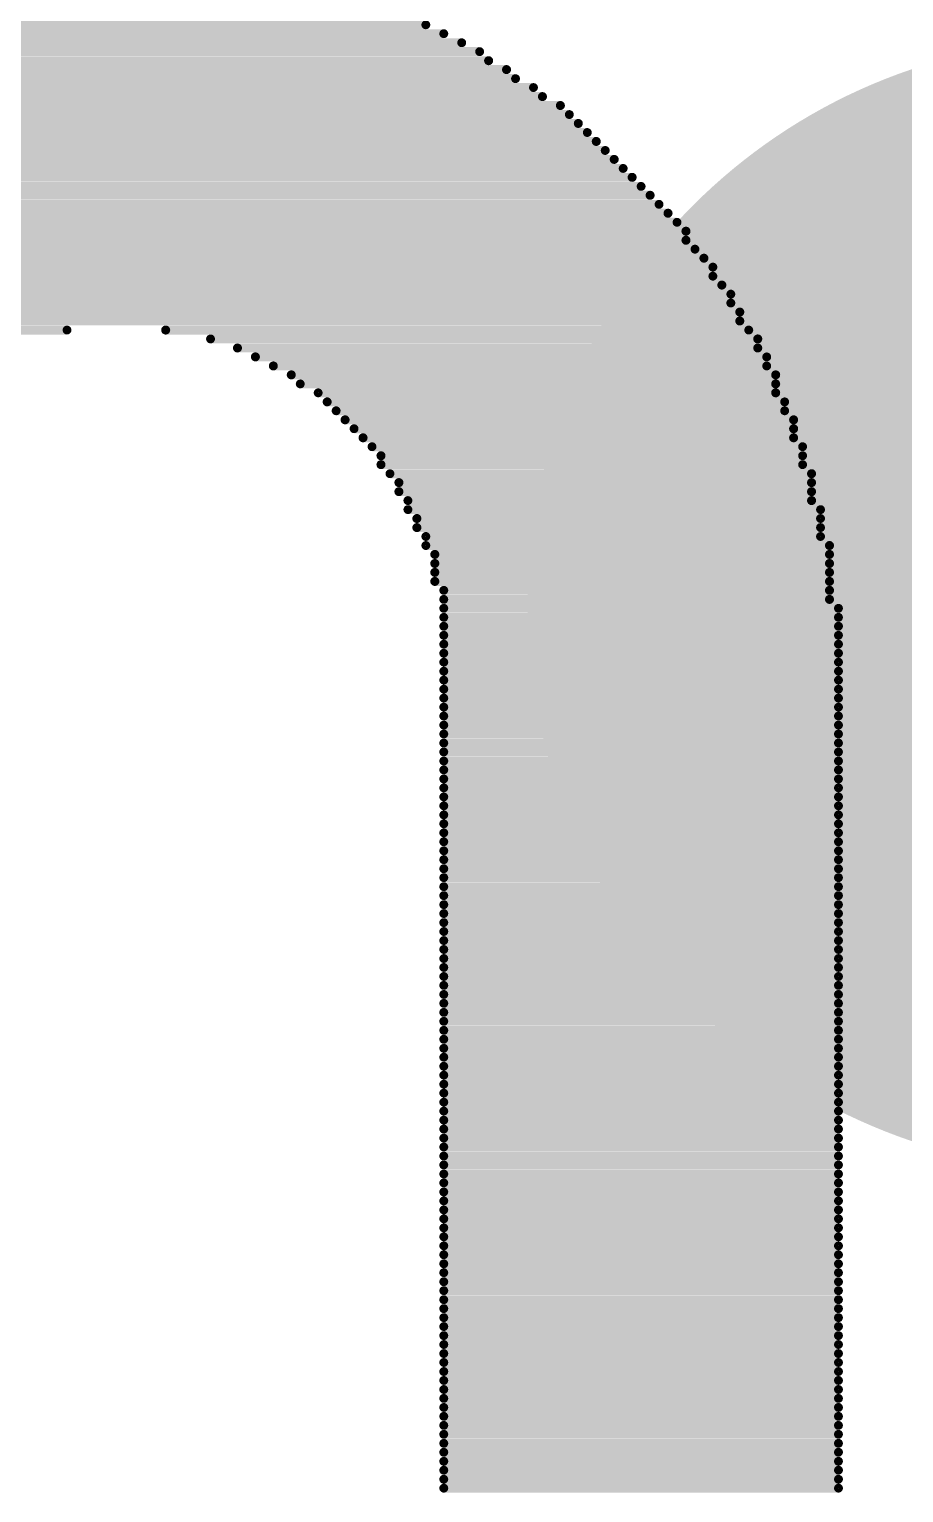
# Model space of a CAD drawing. Header units: inches. Extents: x 0 to 5455, y -5 to 5444.
# Drawn here: x 7.147 to 7.766, y 30.372 to 31.407 of the extents above; entities that cross this region are included whole.
import ezdxf

# ---------------------------------------------------------------- set-up
doc = ezdxf.new("R2010")
doc.units = ezdxf.units.IN
for name, color, linetype in [('Bottom Layer', 5, 'Continuous'), ('Bottom Overlay', 54, 'Continuous'), ('Top Layer', 1, 'Continuous'), ('Via Holes', 16, 'Continuous')]:
    doc.layers.add(name, color=color, linetype=linetype)

# ---------------------------------------------------------------- blocks, each defined once
blk = doc.blocks.new('5394DE47_A0E8_4329_8464_7791B7C19310_33')
at = {"layer": 'Bottom Overlay'}
for points in [[(14.4033, -1.4195, 0.00635, 0.00635, 0), (14.1239, -1.4195, 0.00635, 0.00635, 0)], [(14.4033, -1.4258, 0.00635, 0.00635, 0), (14.1239, -1.4258, 0.00635, 0.00635, 0)], [(14.4033, -1.4322, 0.00635, 0.00635, 0), (14.1239, -1.4322, 0.00635, 0.00635, 0)], [(14.4033, -1.4385, 0.00635, 0.00635, 0), (14.1239, -1.4385, 0.00635, 0.00635, 0)], [(14.4033, -1.4449, 0.00635, 0.00635, 0), (14.1239, -1.4449, 0.00635, 0.00635, 0)], [(14.4033, -1.4512, 0.00635, 0.00635, 0), (14.1239, -1.4512, 0.00635, 0.00635, 0)], [(14.4033, -1.4576, 0.00635, 0.00635, 0), (14.1239, -1.4576, 0.00635, 0.00635, 0)], [(14.4033, -1.4639, 0.00635, 0.00635, 0), (14.1239, -1.4639, 0.00635, 0.00635, 0)], [(14.4033, -1.4703, 0.00635, 0.00635, 0), (14.1239, -1.4703, 0.00635, 0.00635, 0)], [(14.4033, -1.4766, 0.00635, 0.00635, 0), (14.1239, -1.4766, 0.00635, 0.00635, 0)], [(14.4033, -1.483, 0.00635, 0.00635, 0), (14.1239, -1.483, 0.00635, 0.00635, 0)], [(14.4033, -1.4893, 0.00635, 0.00635, 0), (14.1239, -1.4893, 0.00635, 0.00635, 0)], [(14.4033, -1.4957, 0.00635, 0.00635, 0), (14.1239, -1.4957, 0.00635, 0.00635, 0)], [(14.4033, -1.502, 0.00635, 0.00635, 0), (14.1239, -1.502, 0.00635, 0.00635, 0)], [(14.4033, -1.5084, 0.00635, 0.00635, 0), (14.1239, -1.5084, 0.00635, 0.00635, 0)], [(14.4033, -1.5147, 0.00635, 0.00635, 0), (14.1239, -1.5147, 0.00635, 0.00635, 0)], [(14.4033, -1.5211, 0.00635, 0.00635, 0), (14.1239, -1.5211, 0.00635, 0.00635, 0)], [(14.4033, -1.5274, 0.00635, 0.00635, 0), (14.1239, -1.5274, 0.00635, 0.00635, 0)], [(14.4033, -1.5338, 0.00635, 0.00635, 0), (14.1239, -1.5338, 0.00635, 0.00635, 0)], [(14.4033, -1.5401, 0.00635, 0.00635, 0), (14.1239, -1.5401, 0.00635, 0.00635, 0)], [(14.4033, -1.5465, 0.00635, 0.00635, 0), (14.1239, -1.5465, 0.00635, 0.00635, 0)], [(14.4033, -1.5528, 0.00635, 0.00635, 0), (14.1239, -1.5528, 0.00635, 0.00635, 0)], [(14.4033, -1.5592, 0.00635, 0.00635, 0), (14.1239, -1.5592, 0.00635, 0.00635, 0)], [(14.4033, -1.5655, 0.00635, 0.00635, 0), (14.1239, -1.5655, 0.00635, 0.00635, 0)], [(14.4033, -1.5719, 0.00635, 0.00635, 0), (14.1239, -1.5719, 0.00635, 0.00635, 0)], [(14.4033, -1.5782, 0.00635, 0.00635, 0), (14.1239, -1.5782, 0.00635, 0.00635, 0)], [(14.4033, -1.5846, 0.00635, 0.00635, 0), (14.1239, -1.5846, 0.00635, 0.00635, 0)], [(14.4033, -1.5909, 0.00635, 0.00635, 0), (14.1239, -1.5909, 0.00635, 0.00635, 0)], [(14.4033, -1.5973, 0.00635, 0.00635, 0), (14.1239, -1.5973, 0.00635, 0.00635, 0)], [(14.4033, -1.6036, 0.00635, 0.00635, 0), (14.1239, -1.6036, 0.00635, 0.00635, 0)], [(14.4033, -1.61, 0.00635, 0.00635, 0), (14.1239, -1.61, 0.00635, 0.00635, 0)], [(14.4033, -1.6163, 0.00635, 0.00635, 0), (14.1239, -1.6163, 0.00635, 0.00635, 0)], [(14.4033, -1.6227, 0.00635, 0.00635, 0), (14.1239, -1.6227, 0.00635, 0.00635, 0)], [(14.4033, -1.629, 0.00635, 0.00635, 0), (14.1239, -1.629, 0.00635, 0.00635, 0)], [(14.4033, -1.6354, 0.00635, 0.00635, 0), (14.1239, -1.6354, 0.00635, 0.00635, 0)], [(14.4033, -1.6417, 0.00635, 0.00635, 0), (14.1239, -1.6417, 0.00635, 0.00635, 0)], [(14.4033, -1.6481, 0.00635, 0.00635, 0), (14.1239, -1.6481, 0.00635, 0.00635, 0)], [(14.4033, -1.6544, 0.00635, 0.00635, 0), (14.1239, -1.6544, 0.00635, 0.00635, 0)], [(14.4033, -1.6608, 0.00635, 0.00635, 0), (14.1239, -1.6608, 0.00635, 0.00635, 0)], [(14.4033, -1.6671, 0.00635, 0.00635, 0), (14.1239, -1.6671, 0.00635, 0.00635, 0)], [(14.4033, -1.6735, 0.00635, 0.00635, 0), (14.1239, -1.6735, 0.00635, 0.00635, 0)], [(14.4033, -1.6798, 0.00635, 0.00635, 0), (14.1239, -1.6798, 0.00635, 0.00635, 0)], [(14.4033, -1.6862, 0.00635, 0.00635, 0), (14.1239, -1.6862, 0.00635, 0.00635, 0)], [(14.4033, -1.6925, 0.00635, 0.00635, 0), (14.1239, -1.6925, 0.00635, 0.00635, 0)], [(14.4033, -1.6989, 0.00635, 0.00635, 0), (14.1239, -1.6989, 0.00635, 0.00635, 0)], [(14.4033, -1.7052, 0.00635, 0.00635, 0), (14.1239, -1.7052, 0.00635, 0.00635, 0)], [(14.4033, -1.7116, 0.00635, 0.00635, 0), (14.1239, -1.7116, 0.00635, 0.00635, 0)], [(14.4033, -1.7179, 0.00635, 0.00635, 0), (14.1239, -1.7179, 0.00635, 0.00635, 0)], [(14.4033, -1.7243, 0.00635, 0.00635, 0), (14.1239, -1.7243, 0.00635, 0.00635, 0)], [(14.4033, -1.7306, 0.00635, 0.00635, 0), (14.1239, -1.7306, 0.00635, 0.00635, 0)], [(14.4033, -1.737, 0.00635, 0.00635, 0), (14.1239, -1.737, 0.00635, 0.00635, 0)], [(14.4033, -1.7433, 0.00635, 0.00635, 0), (14.1239, -1.7433, 0.00635, 0.00635, 0)], [(14.4033, -1.7497, 0.00635, 0.00635, 0), (14.1239, -1.7497, 0.00635, 0.00635, 0)], [(14.4033, -1.756, 0.00635, 0.00635, 0), (14.1239, -1.756, 0.00635, 0.00635, 0)], [(14.4033, -1.7624, 0.00635, 0.00635, 0), (14.1239, -1.7624, 0.00635, 0.00635, 0)], [(14.4033, -1.7687, 0.00635, 0.00635, 0), (14.1239, -1.7687, 0.00635, 0.00635, 0)], [(14.4033, -1.7751, 0.00635, 0.00635, 0), (14.1239, -1.7751, 0.00635, 0.00635, 0)], [(14.4033, -1.7814, 0.00635, 0.00635, 0), (14.1239, -1.7814, 0.00635, 0.00635, 0)], [(14.4033, -1.7878, 0.00635, 0.00635, 0), (14.1239, -1.7878, 0.00635, 0.00635, 0)], [(14.4033, -1.7941, 0.00635, 0.00635, 0), (14.1239, -1.7941, 0.00635, 0.00635, 0)], [(14.4033, -1.8005, 0.00635, 0.00635, 0), (14.1239, -1.8005, 0.00635, 0.00635, 0)], [(14.4033, -1.8068, 0.00635, 0.00635, 0), (14.1239, -1.8068, 0.00635, 0.00635, 0)], [(14.4033, -1.8132, 0.00635, 0.00635, 0), (14.1239, -1.8132, 0.00635, 0.00635, 0)], [(14.4033, -1.8195, 0.00635, 0.00635, 0), (14.1239, -1.8195, 0.00635, 0.00635, 0)], [(14.4033, -1.8259, 0.00635, 0.00635, 0), (14.1239, -1.8259, 0.00635, 0.00635, 0)], [(14.4033, -1.8322, 0.00635, 0.00635, 0), (14.1239, -1.8322, 0.00635, 0.00635, 0)], [(14.4033, -1.8386, 0.00635, 0.00635, 0), (14.1239, -1.8386, 0.00635, 0.00635, 0)], [(14.4033, -1.8449, 0.00635, 0.00635, 0), (14.1239, -1.8449, 0.00635, 0.00635, 0)], [(14.4033, -1.8513, 0.00635, 0.00635, 0), (14.1239, -1.8513, 0.00635, 0.00635, 0)], [(14.4033, -1.8576, 0.00635, 0.00635, 0), (14.1239, -1.8576, 0.00635, 0.00635, 0)], [(14.4033, -1.864, 0.00635, 0.00635, 0), (14.1239, -1.864, 0.00635, 0.00635, 0)], [(14.4033, -1.8703, 0.00635, 0.00635, 0), (14.1239, -1.8703, 0.00635, 0.00635, 0)], [(14.4033, -1.8767, 0.00635, 0.00635, 0), (14.1239, -1.8767, 0.00635, 0.00635, 0)], [(14.4033, -1.883, 0.00635, 0.00635, 0), (14.1239, -1.883, 0.00635, 0.00635, 0)], [(14.4033, -1.8894, 0.00635, 0.00635, 0), (14.1239, -1.8894, 0.00635, 0.00635, 0)], [(14.4033, -1.8957, 0.00635, 0.00635, 0), (14.1239, -1.8957, 0.00635, 0.00635, 0)], [(14.4033, -1.9021, 0.00635, 0.00635, 0), (14.1239, -1.9021, 0.00635, 0.00635, 0)], [(14.4033, -1.9084, 0.00635, 0.00635, 0), (14.1239, -1.9084, 0.00635, 0.00635, 0)], [(14.4033, -1.9148, 0.00635, 0.00635, 0), (14.1239, -1.9148, 0.00635, 0.00635, 0)], [(14.4033, -1.9211, 0.00635, 0.00635, 0), (14.1239, -1.9211, 0.00635, 0.00635, 0)], [(14.4033, -1.9275, 0.00635, 0.00635, 0), (14.1239, -1.9275, 0.00635, 0.00635, 0)], [(14.4033, -1.9338, 0.00635, 0.00635, 0), (14.1239, -1.9338, 0.00635, 0.00635, 0)], [(14.4033, -1.9402, 0.00635, 0.00635, 0), (14.1239, -1.9402, 0.00635, 0.00635, 0)], [(14.4033, -1.9465, 0.00635, 0.00635, 0), (14.1239, -1.9465, 0.00635, 0.00635, 0)], [(14.4033, -1.9529, 0.00635, 0.00635, 0), (14.1239, -1.9529, 0.00635, 0.00635, 0)], [(14.4033, -1.9592, 0.00635, 0.00635, 0), (14.1239, -1.9592, 0.00635, 0.00635, 0)], [(14.4033, -1.9656, 0.00635, 0.00635, 0), (14.1239, -1.9656, 0.00635, 0.00635, 0)], [(14.4033, -1.9719, 0.00635, 0.00635, 0), (14.1239, -1.9719, 0.00635, 0.00635, 0)], [(14.4033, -1.9783, 0.00635, 0.00635, 0), (14.1239, -1.9783, 0.00635, 0.00635, 0)], [(14.4033, -1.9846, 0.00635, 0.00635, 0), (14.1239, -1.9846, 0.00635, 0.00635, 0)], [(14.4033, -1.991, 0.00635, 0.00635, 0), (14.1239, -1.991, 0.00635, 0.00635, 0)], [(14.4033, -1.9973, 0.00635, 0.00635, 0), (14.1239, -1.9973, 0.00635, 0.00635, 0)], [(14.4033, -2.0037, 0.00635, 0.00635, 0), (14.1239, -2.0037, 0.00635, 0.00635, 0)], [(14.4033, -2.01, 0.00635, 0.00635, 0), (14.1239, -2.01, 0.00635, 0.00635, 0)], [(14.4033, -2.0164, 0.00635, 0.00635, 0), (14.1239, -2.0164, 0.00635, 0.00635, 0)], [(14.4033, -2.0227, 0.00635, 0.00635, 0), (14.1239, -2.0227, 0.00635, 0.00635, 0)], [(14.4033, -2.0291, 0.00635, 0.00635, 0), (14.1239, -2.0291, 0.00635, 0.00635, 0)], [(14.4033, -2.0354, 0.00635, 0.00635, 0), (14.1239, -2.0354, 0.00635, 0.00635, 0)], [(14.4033, -2.0418, 0.00635, 0.00635, 0), (14.1239, -2.0418, 0.00635, 0.00635, 0)], [(14.4033, -2.0481, 0.00635, 0.00635, 0), (14.1303, -2.0481, 0.00635, 0.00635, 0)], [(14.4033, -2.0545, 0.00635, 0.00635, 0), (14.1303, -2.0545, 0.00635, 0.00635, 0)], [(14.4097, -2.0608, 0.00635, 0.00635, 0), (14.1303, -2.0608, 0.00635, 0.00635, 0)], [(14.4097, -2.0672, 0.00635, 0.00635, 0), (14.1303, -2.0672, 0.00635, 0.00635, 0)], [(14.4097, -2.0735, 0.00635, 0.00635, 0), (14.1303, -2.0735, 0.00635, 0.00635, 0)], [(14.4097, -2.0799, 0.00635, 0.00635, 0), (14.1303, -2.0799, 0.00635, 0.00635, 0)], [(14.416, -2.0862, 0.00635, 0.00635, 0), (14.1303, -2.0862, 0.00635, 0.00635, 0)], [(14.416, -2.0926, 0.00635, 0.00635, 0), (14.1366, -2.0926, 0.00635, 0.00635, 0)], [(14.4224, -2.0989, 0.00635, 0.00635, 0), (14.1366, -2.0989, 0.00635, 0.00635, 0)], [(14.4224, -2.1053, 0.00635, 0.00635, 0), (14.1366, -2.1053, 0.00635, 0.00635, 0)], [(14.4287, -2.1116, 0.00635, 0.00635, 0), (14.1366, -2.1116, 0.00635, 0.00635, 0)], [(14.4287, -2.118, 0.00635, 0.00635, 0), (14.143, -2.118, 0.00635, 0.00635, 0)], [(14.4351, -2.1243, 0.00635, 0.00635, 0), (14.143, -2.1243, 0.00635, 0.00635, 0)], [(14.4351, -2.1307, 0.00635, 0.00635, 0), (14.143, -2.1307, 0.00635, 0.00635, 0)], [(14.4414, -2.137, 0.00635, 0.00635, 0), (14.143, -2.137, 0.00635, 0.00635, 0)], [(14.4478, -2.1434, 0.00635, 0.00635, 0), (14.1493, -2.1434, 0.00635, 0.00635, 0)], [(14.4478, -2.1497, 0.00635, 0.00635, 0), (14.1493, -2.1497, 0.00635, 0.00635, 0)], [(14.4541, -2.1561, 0.00635, 0.00635, 0), (14.1493, -2.1561, 0.00635, 0.00635, 0)], [(14.4605, -2.1624, 0.00635, 0.00635, 0), (14.1557, -2.1624, 0.00635, 0.00635, 0)], [(14.4668, -2.1688, 0.00635, 0.00635, 0), (14.1557, -2.1688, 0.00635, 0.00635, 0)], [(14.4732, -2.1751, 0.00635, 0.00635, 0), (14.1557, -2.1751, 0.00635, 0.00635, 0)], [(14.4795, -2.1815, 0.00635, 0.00635, 0), (14.162, -2.1815, 0.00635, 0.00635, 0)], [(14.4859, -2.1878, 0.00635, 0.00635, 0), (14.162, -2.1878, 0.00635, 0.00635, 0)], [(14.4922, -2.1942, 0.00635, 0.00635, 0), (14.1684, -2.1942, 0.00635, 0.00635, 0)], [(14.5049, -2.2005, 0.00635, 0.00635, 0), (14.1684, -2.2005, 0.00635, 0.00635, 0)], [(14.5113, -2.2069, 0.00635, 0.00635, 0), (14.1684, -2.2069, 0.00635, 0.00635, 0)], [(14.524, -2.2132, 0.00635, 0.00635, 0), (14.1747, -2.2132, 0.00635, 0.00635, 0)], [(14.5367, -2.2196, 0.00635, 0.00635, 0), (14.1747, -2.2196, 0.00635, 0.00635, 0)], [(14.5494, -2.2259, 0.00635, 0.00635, 0), (14.1811, -2.2259, 0.00635, 0.00635, 0)], [(14.5684, -2.2323, 0.00635, 0.00635, 0), (14.1811, -2.2323, 0.00635, 0.00635, 0)], [(14.6002, -2.2386, 0.00635, 0.00635, 0), (14.1874, -2.2386, 0.00635, 0.00635, 0)], [(15.3495, -2.2386, 0.00635, 0.00635, 0), (14.67, -2.2386, 0.00635, 0.00635, 0)], [(15.8257, -2.245, 0.00635, 0.00635, 0), (14.1938, -2.245, 0.00635, 0.00635, 0)], [(15.8257, -2.2513, 0.00635, 0.00635, 0), (14.1938, -2.2513, 0.00635, 0.00635, 0)], [(15.8194, -2.2577, 0.00635, 0.00635, 0), (14.2001, -2.2577, 0.00635, 0.00635, 0)], [(15.813, -2.264, 0.00635, 0.00635, 0), (14.2001, -2.264, 0.00635, 0.00635, 0)], [(15.813, -2.2704, 0.00635, 0.00635, 0), (14.2065, -2.2704, 0.00635, 0.00635, 0)], [(15.8067, -2.2767, 0.00635, 0.00635, 0), (14.2128, -2.2767, 0.00635, 0.00635, 0)], [(15.8003, -2.2831, 0.00635, 0.00635, 0), (14.2128, -2.2831, 0.00635, 0.00635, 0)], [(15.8003, -2.2894, 0.00635, 0.00635, 0), (14.2192, -2.2894, 0.00635, 0.00635, 0)], [(15.794, -2.2958, 0.00635, 0.00635, 0), (14.2255, -2.2958, 0.00635, 0.00635, 0)], [(15.7876, -2.3021, 0.00635, 0.00635, 0), (14.2319, -2.3021, 0.00635, 0.00635, 0)], [(15.7813, -2.3085, 0.00635, 0.00635, 0), (14.2319, -2.3085, 0.00635, 0.00635, 0)], [(15.7813, -2.3148, 0.00635, 0.00635, 0), (14.2382, -2.3148, 0.00635, 0.00635, 0)], [(15.7749, -2.3212, 0.00635, 0.00635, 0), (14.2446, -2.3212, 0.00635, 0.00635, 0)], [(15.7686, -2.3275, 0.00635, 0.00635, 0), (14.2509, -2.3275, 0.00635, 0.00635, 0)], [(15.7622, -2.3339, 0.00635, 0.00635, 0), (14.2573, -2.3339, 0.00635, 0.00635, 0)], [(15.7559, -2.3402, 0.00635, 0.00635, 0), (14.2636, -2.3402, 0.00635, 0.00635, 0)], [(15.0002, -2.3466, 0.00635, 0.00635, 0), (14.27, -2.3466, 0.00635, 0.00635, 0)], [(15.0002, -2.3529, 0.00635, 0.00635, 0), (14.2763, -2.3529, 0.00635, 0.00635, 0)], [(14.9939, -2.3593, 0.00635, 0.00635, 0), (14.2827, -2.3593, 0.00635, 0.00635, 0)], [(14.9812, -2.3656, 0.00635, 0.00635, 0), (14.289, -2.3656, 0.00635, 0.00635, 0)], [(14.9748, -2.372, 0.00635, 0.00635, 0), (14.2954, -2.372, 0.00635, 0.00635, 0)], [(14.9685, -2.3783, 0.00635, 0.00635, 0), (14.3017, -2.3783, 0.00635, 0.00635, 0)], [(14.9621, -2.3847, 0.00635, 0.00635, 0), (14.3081, -2.3847, 0.00635, 0.00635, 0)], [(14.9558, -2.391, 0.00635, 0.00635, 0), (14.3144, -2.391, 0.00635, 0.00635, 0)], [(14.9494, -2.3974, 0.00635, 0.00635, 0), (14.3208, -2.3974, 0.00635, 0.00635, 0)], [(14.9367, -2.4037, 0.00635, 0.00635, 0), (14.3335, -2.4037, 0.00635, 0.00635, 0)], [(14.9304, -2.4101, 0.00635, 0.00635, 0), (14.3398, -2.4101, 0.00635, 0.00635, 0)], [(14.9177, -2.4164, 0.00635, 0.00635, 0), (14.3525, -2.4164, 0.00635, 0.00635, 0)], [(14.9113, -2.4228, 0.00635, 0.00635, 0), (14.3589, -2.4228, 0.00635, 0.00635, 0)], [(14.8986, -2.4291, 0.00635, 0.00635, 0), (14.3716, -2.4291, 0.00635, 0.00635, 0)], [(14.8923, -2.4355, 0.00635, 0.00635, 0), (14.3779, -2.4355, 0.00635, 0.00635, 0)], [(14.8796, -2.4418, 0.00635, 0.00635, 0), (14.3906, -2.4418, 0.00635, 0.00635, 0)], [(14.8669, -2.4482, 0.00635, 0.00635, 0), (14.4033, -2.4482, 0.00635, 0.00635, 0)], [(14.8542, -2.4545, 0.00635, 0.00635, 0), (14.416, -2.4545, 0.00635, 0.00635, 0)]]:
    blk.add_lwpolyline(points, format="xyseb", dxfattribs=at)
for points in [[(14.1224, -1.4195, 0.00317, 0.00317, 1), (14.1255, -1.4195, 0.00317, 0.00317, 1)], [(14.4018, -1.4195, 0.00317, 0.00317, 1), (14.4049, -1.4195, 0.00317, 0.00317, 1)], [(14.1224, -1.4258, 0.00317, 0.00317, 1), (14.1255, -1.4258, 0.00317, 0.00317, 1)], [(14.4018, -1.4258, 0.00317, 0.00317, 1), (14.4049, -1.4258, 0.00317, 0.00317, 1)], [(14.1224, -1.4322, 0.00317, 0.00317, 1), (14.1255, -1.4322, 0.00317, 0.00317, 1)], [(14.1224, -1.4385, 0.00317, 0.00317, 1), (14.1255, -1.4385, 0.00317, 0.00317, 1)], [(14.4018, -1.4322, 0.00317, 0.00317, 1), (14.4049, -1.4322, 0.00317, 0.00317, 1)], [(14.4018, -1.4385, 0.00317, 0.00317, 1), (14.4049, -1.4385, 0.00317, 0.00317, 1)], [(14.1224, -1.4449, 0.00317, 0.00317, 1), (14.1255, -1.4449, 0.00317, 0.00317, 1)], [(14.1224, -1.4512, 0.00317, 0.00317, 1), (14.1255, -1.4512, 0.00317, 0.00317, 1)], [(14.4018, -1.4449, 0.00317, 0.00317, 1), (14.4049, -1.4449, 0.00317, 0.00317, 1)], [(14.4018, -1.4512, 0.00317, 0.00317, 1), (14.4049, -1.4512, 0.00317, 0.00317, 1)], [(14.1224, -1.4576, 0.00317, 0.00317, 1), (14.1255, -1.4576, 0.00317, 0.00317, 1)], [(14.4018, -1.4576, 0.00317, 0.00317, 1), (14.4049, -1.4576, 0.00317, 0.00317, 1)], [(14.1224, -1.4639, 0.00317, 0.00317, 1), (14.1255, -1.4639, 0.00317, 0.00317, 1)], [(14.1224, -1.4703, 0.00317, 0.00317, 1), (14.1255, -1.4703, 0.00317, 0.00317, 1)], [(14.4018, -1.4639, 0.00317, 0.00317, 1), (14.4049, -1.4639, 0.00317, 0.00317, 1)], [(14.4018, -1.4703, 0.00317, 0.00317, 1), (14.4049, -1.4703, 0.00317, 0.00317, 1)], [(14.1224, -1.4766, 0.00317, 0.00317, 1), (14.1255, -1.4766, 0.00317, 0.00317, 1)], [(14.1224, -1.483, 0.00317, 0.00317, 1), (14.1255, -1.483, 0.00317, 0.00317, 1)], [(14.4018, -1.4766, 0.00317, 0.00317, 1), (14.4049, -1.4766, 0.00317, 0.00317, 1)], [(14.4018, -1.483, 0.00317, 0.00317, 1), (14.4049, -1.483, 0.00317, 0.00317, 1)], [(14.1224, -1.4893, 0.00317, 0.00317, 1), (14.1255, -1.4893, 0.00317, 0.00317, 1)], [(14.4018, -1.4893, 0.00317, 0.00317, 1), (14.4049, -1.4893, 0.00317, 0.00317, 1)], [(14.1224, -1.4957, 0.00317, 0.00317, 1), (14.1255, -1.4957, 0.00317, 0.00317, 1)], [(14.1224, -1.502, 0.00317, 0.00317, 1), (14.1255, -1.502, 0.00317, 0.00317, 1)], [(14.4018, -1.4957, 0.00317, 0.00317, 1), (14.4049, -1.4957, 0.00317, 0.00317, 1)], [(14.4018, -1.502, 0.00317, 0.00317, 1), (14.4049, -1.502, 0.00317, 0.00317, 1)], [(14.1224, -1.5084, 0.00317, 0.00317, 1), (14.1255, -1.5084, 0.00317, 0.00317, 1)], [(14.4018, -1.5084, 0.00317, 0.00317, 1), (14.4049, -1.5084, 0.00317, 0.00317, 1)], [(14.1224, -1.5147, 0.00317, 0.00317, 1), (14.1255, -1.5147, 0.00317, 0.00317, 1)], [(14.1224, -1.5211, 0.00317, 0.00317, 1), (14.1255, -1.5211, 0.00317, 0.00317, 1)], [(14.4018, -1.5147, 0.00317, 0.00317, 1), (14.4049, -1.5147, 0.00317, 0.00317, 1)], [(14.4018, -1.5211, 0.00317, 0.00317, 1), (14.4049, -1.5211, 0.00317, 0.00317, 1)], [(14.1224, -1.5274, 0.00317, 0.00317, 1), (14.1255, -1.5274, 0.00317, 0.00317, 1)], [(14.1224, -1.5338, 0.00317, 0.00317, 1), (14.1255, -1.5338, 0.00317, 0.00317, 1)], [(14.4018, -1.5274, 0.00317, 0.00317, 1), (14.4049, -1.5274, 0.00317, 0.00317, 1)], [(14.4018, -1.5338, 0.00317, 0.00317, 1), (14.4049, -1.5338, 0.00317, 0.00317, 1)], [(14.1224, -1.5401, 0.00317, 0.00317, 1), (14.1255, -1.5401, 0.00317, 0.00317, 1)], [(14.4018, -1.5401, 0.00317, 0.00317, 1), (14.4049, -1.5401, 0.00317, 0.00317, 1)], [(14.1224, -1.5465, 0.00317, 0.00317, 1), (14.1255, -1.5465, 0.00317, 0.00317, 1)], [(14.1224, -1.5528, 0.00317, 0.00317, 1), (14.1255, -1.5528, 0.00317, 0.00317, 1)], [(14.4018, -1.5465, 0.00317, 0.00317, 1), (14.4049, -1.5465, 0.00317, 0.00317, 1)], [(14.4018, -1.5528, 0.00317, 0.00317, 1), (14.4049, -1.5528, 0.00317, 0.00317, 1)], [(14.1224, -1.5592, 0.00317, 0.00317, 1), (14.1255, -1.5592, 0.00317, 0.00317, 1)], [(14.1224, -1.5655, 0.00317, 0.00317, 1), (14.1255, -1.5655, 0.00317, 0.00317, 1)], [(14.4018, -1.5592, 0.00317, 0.00317, 1), (14.4049, -1.5592, 0.00317, 0.00317, 1)], [(14.4018, -1.5655, 0.00317, 0.00317, 1), (14.4049, -1.5655, 0.00317, 0.00317, 1)], [(14.1224, -1.5719, 0.00317, 0.00317, 1), (14.1255, -1.5719, 0.00317, 0.00317, 1)], [(14.4018, -1.5719, 0.00317, 0.00317, 1), (14.4049, -1.5719, 0.00317, 0.00317, 1)], [(14.1224, -1.5782, 0.00317, 0.00317, 1), (14.1255, -1.5782, 0.00317, 0.00317, 1)], [(14.1224, -1.5846, 0.00317, 0.00317, 1), (14.1255, -1.5846, 0.00317, 0.00317, 1)], [(14.4018, -1.5782, 0.00317, 0.00317, 1), (14.4049, -1.5782, 0.00317, 0.00317, 1)], [(14.4018, -1.5846, 0.00317, 0.00317, 1), (14.4049, -1.5846, 0.00317, 0.00317, 1)], [(14.1224, -1.5909, 0.00317, 0.00317, 1), (14.1255, -1.5909, 0.00317, 0.00317, 1)], [(14.4018, -1.5909, 0.00317, 0.00317, 1), (14.4049, -1.5909, 0.00317, 0.00317, 1)], [(14.1224, -1.5973, 0.00317, 0.00317, 1), (14.1255, -1.5973, 0.00317, 0.00317, 1)], [(14.1224, -1.6036, 0.00317, 0.00317, 1), (14.1255, -1.6036, 0.00317, 0.00317, 1)], [(14.4018, -1.5973, 0.00317, 0.00317, 1), (14.4049, -1.5973, 0.00317, 0.00317, 1)], [(14.4018, -1.6036, 0.00317, 0.00317, 1), (14.4049, -1.6036, 0.00317, 0.00317, 1)], [(14.1224, -1.61, 0.00317, 0.00317, 1), (14.1255, -1.61, 0.00317, 0.00317, 1)], [(14.1224, -1.6163, 0.00317, 0.00317, 1), (14.1255, -1.6163, 0.00317, 0.00317, 1)], [(14.4018, -1.61, 0.00317, 0.00317, 1), (14.4049, -1.61, 0.00317, 0.00317, 1)], [(14.4018, -1.6163, 0.00317, 0.00317, 1), (14.4049, -1.6163, 0.00317, 0.00317, 1)], [(14.1224, -1.6227, 0.00317, 0.00317, 1), (14.1255, -1.6227, 0.00317, 0.00317, 1)], [(14.4018, -1.6227, 0.00317, 0.00317, 1), (14.4049, -1.6227, 0.00317, 0.00317, 1)], [(14.1224, -1.629, 0.00317, 0.00317, 1), (14.1255, -1.629, 0.00317, 0.00317, 1)], [(14.1224, -1.6354, 0.00317, 0.00317, 1), (14.1255, -1.6354, 0.00317, 0.00317, 1)], [(14.4018, -1.629, 0.00317, 0.00317, 1), (14.4049, -1.629, 0.00317, 0.00317, 1)], [(14.4018, -1.6354, 0.00317, 0.00317, 1), (14.4049, -1.6354, 0.00317, 0.00317, 1)], [(14.1224, -1.6417, 0.00317, 0.00317, 1), (14.1255, -1.6417, 0.00317, 0.00317, 1)], [(14.1224, -1.6481, 0.00317, 0.00317, 1), (14.1255, -1.6481, 0.00317, 0.00317, 1)], [(14.4018, -1.6417, 0.00317, 0.00317, 1), (14.4049, -1.6417, 0.00317, 0.00317, 1)], [(14.4018, -1.6481, 0.00317, 0.00317, 1), (14.4049, -1.6481, 0.00317, 0.00317, 1)], [(14.1224, -1.6544, 0.00317, 0.00317, 1), (14.1255, -1.6544, 0.00317, 0.00317, 1)], [(14.4018, -1.6544, 0.00317, 0.00317, 1), (14.4049, -1.6544, 0.00317, 0.00317, 1)], [(14.1224, -1.6608, 0.00317, 0.00317, 1), (14.1255, -1.6608, 0.00317, 0.00317, 1)], [(14.1224, -1.6671, 0.00317, 0.00317, 1), (14.1255, -1.6671, 0.00317, 0.00317, 1)], [(14.4018, -1.6608, 0.00317, 0.00317, 1), (14.4049, -1.6608, 0.00317, 0.00317, 1)], [(14.4018, -1.6671, 0.00317, 0.00317, 1), (14.4049, -1.6671, 0.00317, 0.00317, 1)], [(14.1224, -1.6735, 0.00317, 0.00317, 1), (14.1255, -1.6735, 0.00317, 0.00317, 1)], [(14.1224, -1.6798, 0.00317, 0.00317, 1), (14.1255, -1.6798, 0.00317, 0.00317, 1)], [(14.4018, -1.6735, 0.00317, 0.00317, 1), (14.4049, -1.6735, 0.00317, 0.00317, 1)], [(14.4018, -1.6798, 0.00317, 0.00317, 1), (14.4049, -1.6798, 0.00317, 0.00317, 1)], [(14.1224, -1.6862, 0.00317, 0.00317, 1), (14.1255, -1.6862, 0.00317, 0.00317, 1)], [(14.4018, -1.6862, 0.00317, 0.00317, 1), (14.4049, -1.6862, 0.00317, 0.00317, 1)], [(14.1224, -1.6925, 0.00317, 0.00317, 1), (14.1255, -1.6925, 0.00317, 0.00317, 1)], [(14.1224, -1.6989, 0.00317, 0.00317, 1), (14.1255, -1.6989, 0.00317, 0.00317, 1)], [(14.4018, -1.6925, 0.00317, 0.00317, 1), (14.4049, -1.6925, 0.00317, 0.00317, 1)], [(14.4018, -1.6989, 0.00317, 0.00317, 1), (14.4049, -1.6989, 0.00317, 0.00317, 1)], [(14.1224, -1.7052, 0.00317, 0.00317, 1), (14.1255, -1.7052, 0.00317, 0.00317, 1)], [(14.4018, -1.7052, 0.00317, 0.00317, 1), (14.4049, -1.7052, 0.00317, 0.00317, 1)], [(14.1224, -1.7116, 0.00317, 0.00317, 1), (14.1255, -1.7116, 0.00317, 0.00317, 1)], [(14.1224, -1.7179, 0.00317, 0.00317, 1), (14.1255, -1.7179, 0.00317, 0.00317, 1)], [(14.4018, -1.7116, 0.00317, 0.00317, 1), (14.4049, -1.7116, 0.00317, 0.00317, 1)], [(14.4018, -1.7179, 0.00317, 0.00317, 1), (14.4049, -1.7179, 0.00317, 0.00317, 1)], [(14.1224, -1.7243, 0.00317, 0.00317, 1), (14.1255, -1.7243, 0.00317, 0.00317, 1)], [(14.1224, -1.7306, 0.00317, 0.00317, 1), (14.1255, -1.7306, 0.00317, 0.00317, 1)], [(14.4018, -1.7243, 0.00317, 0.00317, 1), (14.4049, -1.7243, 0.00317, 0.00317, 1)], [(14.4018, -1.7306, 0.00317, 0.00317, 1), (14.4049, -1.7306, 0.00317, 0.00317, 1)], [(14.1224, -1.737, 0.00317, 0.00317, 1), (14.1255, -1.737, 0.00317, 0.00317, 1)], [(14.4018, -1.737, 0.00317, 0.00317, 1), (14.4049, -1.737, 0.00317, 0.00317, 1)], [(14.1224, -1.7433, 0.00317, 0.00317, 1), (14.1255, -1.7433, 0.00317, 0.00317, 1)], [(14.1224, -1.7497, 0.00317, 0.00317, 1), (14.1255, -1.7497, 0.00317, 0.00317, 1)], [(14.4018, -1.7433, 0.00317, 0.00317, 1), (14.4049, -1.7433, 0.00317, 0.00317, 1)], [(14.4018, -1.7497, 0.00317, 0.00317, 1), (14.4049, -1.7497, 0.00317, 0.00317, 1)], [(14.1224, -1.756, 0.00317, 0.00317, 1), (14.1255, -1.756, 0.00317, 0.00317, 1)], [(14.1224, -1.7624, 0.00317, 0.00317, 1), (14.1255, -1.7624, 0.00317, 0.00317, 1)], [(14.4018, -1.756, 0.00317, 0.00317, 1), (14.4049, -1.756, 0.00317, 0.00317, 1)], [(14.4018, -1.7624, 0.00317, 0.00317, 1), (14.4049, -1.7624, 0.00317, 0.00317, 1)], [(14.1224, -1.7687, 0.00317, 0.00317, 1), (14.1255, -1.7687, 0.00317, 0.00317, 1)], [(14.4018, -1.7687, 0.00317, 0.00317, 1), (14.4049, -1.7687, 0.00317, 0.00317, 1)], [(14.1224, -1.7751, 0.00317, 0.00317, 1), (14.1255, -1.7751, 0.00317, 0.00317, 1)], [(14.1224, -1.7814, 0.00317, 0.00317, 1), (14.1255, -1.7814, 0.00317, 0.00317, 1)], [(14.4018, -1.7751, 0.00317, 0.00317, 1), (14.4049, -1.7751, 0.00317, 0.00317, 1)], [(14.4018, -1.7814, 0.00317, 0.00317, 1), (14.4049, -1.7814, 0.00317, 0.00317, 1)], [(14.1224, -1.7878, 0.00317, 0.00317, 1), (14.1255, -1.7878, 0.00317, 0.00317, 1)], [(14.4018, -1.7878, 0.00317, 0.00317, 1), (14.4049, -1.7878, 0.00317, 0.00317, 1)], [(14.1224, -1.7941, 0.00317, 0.00317, 1), (14.1255, -1.7941, 0.00317, 0.00317, 1)], [(14.1224, -1.8005, 0.00317, 0.00317, 1), (14.1255, -1.8005, 0.00317, 0.00317, 1)], [(14.4018, -1.7941, 0.00317, 0.00317, 1), (14.4049, -1.7941, 0.00317, 0.00317, 1)], [(14.4018, -1.8005, 0.00317, 0.00317, 1), (14.4049, -1.8005, 0.00317, 0.00317, 1)], [(14.1224, -1.8068, 0.00317, 0.00317, 1), (14.1255, -1.8068, 0.00317, 0.00317, 1)], [(14.1224, -1.8132, 0.00317, 0.00317, 1), (14.1255, -1.8132, 0.00317, 0.00317, 1)], [(14.4018, -1.8068, 0.00317, 0.00317, 1), (14.4049, -1.8068, 0.00317, 0.00317, 1)], [(14.4018, -1.8132, 0.00317, 0.00317, 1), (14.4049, -1.8132, 0.00317, 0.00317, 1)], [(14.1224, -1.8195, 0.00317, 0.00317, 1), (14.1255, -1.8195, 0.00317, 0.00317, 1)], [(14.4018, -1.8195, 0.00317, 0.00317, 1), (14.4049, -1.8195, 0.00317, 0.00317, 1)], [(14.1224, -1.8259, 0.00317, 0.00317, 1), (14.1255, -1.8259, 0.00317, 0.00317, 1)], [(14.1224, -1.8322, 0.00317, 0.00317, 1), (14.1255, -1.8322, 0.00317, 0.00317, 1)], [(14.4018, -1.8259, 0.00317, 0.00317, 1), (14.4049, -1.8259, 0.00317, 0.00317, 1)], [(14.4018, -1.8322, 0.00317, 0.00317, 1), (14.4049, -1.8322, 0.00317, 0.00317, 1)], [(14.1224, -1.8386, 0.00317, 0.00317, 1), (14.1255, -1.8386, 0.00317, 0.00317, 1)], [(14.1224, -1.8449, 0.00317, 0.00317, 1), (14.1255, -1.8449, 0.00317, 0.00317, 1)], [(14.4018, -1.8386, 0.00317, 0.00317, 1), (14.4049, -1.8386, 0.00317, 0.00317, 1)], [(14.4018, -1.8449, 0.00317, 0.00317, 1), (14.4049, -1.8449, 0.00317, 0.00317, 1)], [(14.1224, -1.8513, 0.00317, 0.00317, 1), (14.1255, -1.8513, 0.00317, 0.00317, 1)], [(14.4018, -1.8513, 0.00317, 0.00317, 1), (14.4049, -1.8513, 0.00317, 0.00317, 1)], [(14.1224, -1.8576, 0.00317, 0.00317, 1), (14.1255, -1.8576, 0.00317, 0.00317, 1)], [(14.1224, -1.864, 0.00317, 0.00317, 1), (14.1255, -1.864, 0.00317, 0.00317, 1)], [(14.4018, -1.8576, 0.00317, 0.00317, 1), (14.4049, -1.8576, 0.00317, 0.00317, 1)], [(14.4018, -1.864, 0.00317, 0.00317, 1), (14.4049, -1.864, 0.00317, 0.00317, 1)], [(14.1224, -1.8703, 0.00317, 0.00317, 1), (14.1255, -1.8703, 0.00317, 0.00317, 1)], [(14.4018, -1.8703, 0.00317, 0.00317, 1), (14.4049, -1.8703, 0.00317, 0.00317, 1)], [(14.1224, -1.8767, 0.00317, 0.00317, 1), (14.1255, -1.8767, 0.00317, 0.00317, 1)], [(14.1224, -1.883, 0.00317, 0.00317, 1), (14.1255, -1.883, 0.00317, 0.00317, 1)], [(14.4018, -1.8767, 0.00317, 0.00317, 1), (14.4049, -1.8767, 0.00317, 0.00317, 1)], [(14.4018, -1.883, 0.00317, 0.00317, 1), (14.4049, -1.883, 0.00317, 0.00317, 1)], [(14.1224, -1.8894, 0.00317, 0.00317, 1), (14.1255, -1.8894, 0.00317, 0.00317, 1)], [(14.1224, -1.8957, 0.00317, 0.00317, 1), (14.1255, -1.8957, 0.00317, 0.00317, 1)], [(14.4018, -1.8894, 0.00317, 0.00317, 1), (14.4049, -1.8894, 0.00317, 0.00317, 1)], [(14.4018, -1.8957, 0.00317, 0.00317, 1), (14.4049, -1.8957, 0.00317, 0.00317, 1)], [(14.1224, -1.9021, 0.00317, 0.00317, 1), (14.1255, -1.9021, 0.00317, 0.00317, 1)], [(14.4018, -1.9021, 0.00317, 0.00317, 1), (14.4049, -1.9021, 0.00317, 0.00317, 1)], [(14.1224, -1.9084, 0.00317, 0.00317, 1), (14.1255, -1.9084, 0.00317, 0.00317, 1)], [(14.1224, -1.9148, 0.00317, 0.00317, 1), (14.1255, -1.9148, 0.00317, 0.00317, 1)], [(14.4018, -1.9084, 0.00317, 0.00317, 1), (14.4049, -1.9084, 0.00317, 0.00317, 1)], [(14.4018, -1.9148, 0.00317, 0.00317, 1), (14.4049, -1.9148, 0.00317, 0.00317, 1)], [(14.1224, -1.9211, 0.00317, 0.00317, 1), (14.1255, -1.9211, 0.00317, 0.00317, 1)], [(14.1224, -1.9275, 0.00317, 0.00317, 1), (14.1255, -1.9275, 0.00317, 0.00317, 1)], [(14.4018, -1.9211, 0.00317, 0.00317, 1), (14.4049, -1.9211, 0.00317, 0.00317, 1)], [(14.4018, -1.9275, 0.00317, 0.00317, 1), (14.4049, -1.9275, 0.00317, 0.00317, 1)], [(14.1224, -1.9338, 0.00317, 0.00317, 1), (14.1255, -1.9338, 0.00317, 0.00317, 1)], [(14.4018, -1.9338, 0.00317, 0.00317, 1), (14.4049, -1.9338, 0.00317, 0.00317, 1)], [(14.1224, -1.9402, 0.00317, 0.00317, 1), (14.1255, -1.9402, 0.00317, 0.00317, 1)], [(14.1224, -1.9465, 0.00317, 0.00317, 1), (14.1255, -1.9465, 0.00317, 0.00317, 1)], [(14.4018, -1.9402, 0.00317, 0.00317, 1), (14.4049, -1.9402, 0.00317, 0.00317, 1)], [(14.4018, -1.9465, 0.00317, 0.00317, 1), (14.4049, -1.9465, 0.00317, 0.00317, 1)], [(14.1224, -1.9529, 0.00317, 0.00317, 1), (14.1255, -1.9529, 0.00317, 0.00317, 1)], [(14.1224, -1.9592, 0.00317, 0.00317, 1), (14.1255, -1.9592, 0.00317, 0.00317, 1)], [(14.4018, -1.9529, 0.00317, 0.00317, 1), (14.4049, -1.9529, 0.00317, 0.00317, 1)], [(14.4018, -1.9592, 0.00317, 0.00317, 1), (14.4049, -1.9592, 0.00317, 0.00317, 1)], [(14.1224, -1.9656, 0.00317, 0.00317, 1), (14.1255, -1.9656, 0.00317, 0.00317, 1)], [(14.4018, -1.9656, 0.00317, 0.00317, 1), (14.4049, -1.9656, 0.00317, 0.00317, 1)], [(14.1224, -1.9719, 0.00317, 0.00317, 1), (14.1255, -1.9719, 0.00317, 0.00317, 1)], [(14.1224, -1.9783, 0.00317, 0.00317, 1), (14.1255, -1.9783, 0.00317, 0.00317, 1)], [(14.4018, -1.9719, 0.00317, 0.00317, 1), (14.4049, -1.9719, 0.00317, 0.00317, 1)], [(14.4018, -1.9783, 0.00317, 0.00317, 1), (14.4049, -1.9783, 0.00317, 0.00317, 1)], [(14.1224, -1.9846, 0.00317, 0.00317, 1), (14.1255, -1.9846, 0.00317, 0.00317, 1)], [(14.4018, -1.9846, 0.00317, 0.00317, 1), (14.4049, -1.9846, 0.00317, 0.00317, 1)], [(14.1224, -1.991, 0.00317, 0.00317, 1), (14.1255, -1.991, 0.00317, 0.00317, 1)], [(14.1224, -1.9973, 0.00317, 0.00317, 1), (14.1255, -1.9973, 0.00317, 0.00317, 1)], [(14.4018, -1.991, 0.00317, 0.00317, 1), (14.4049, -1.991, 0.00317, 0.00317, 1)], [(14.4018, -1.9973, 0.00317, 0.00317, 1), (14.4049, -1.9973, 0.00317, 0.00317, 1)], [(14.1224, -2.0037, 0.00317, 0.00317, 1), (14.1255, -2.0037, 0.00317, 0.00317, 1)], [(14.1224, -2.01, 0.00317, 0.00317, 1), (14.1255, -2.01, 0.00317, 0.00317, 1)], [(14.4018, -2.0037, 0.00317, 0.00317, 1), (14.4049, -2.0037, 0.00317, 0.00317, 1)], [(14.4018, -2.01, 0.00317, 0.00317, 1), (14.4049, -2.01, 0.00317, 0.00317, 1)], [(14.1224, -2.0164, 0.00317, 0.00317, 1), (14.1255, -2.0164, 0.00317, 0.00317, 1)], [(14.4018, -2.0164, 0.00317, 0.00317, 1), (14.4049, -2.0164, 0.00317, 0.00317, 1)], [(14.1224, -2.0227, 0.00317, 0.00317, 1), (14.1255, -2.0227, 0.00317, 0.00317, 1)], [(14.1224, -2.0291, 0.00317, 0.00317, 1), (14.1255, -2.0291, 0.00317, 0.00317, 1)], [(14.4018, -2.0227, 0.00317, 0.00317, 1), (14.4049, -2.0227, 0.00317, 0.00317, 1)], [(14.4018, -2.0291, 0.00317, 0.00317, 1), (14.4049, -2.0291, 0.00317, 0.00317, 1)], [(14.1224, -2.0354, 0.00317, 0.00317, 1), (14.1255, -2.0354, 0.00317, 0.00317, 1)], [(14.1224, -2.0418, 0.00317, 0.00317, 1), (14.1255, -2.0418, 0.00317, 0.00317, 1)], [(14.4018, -2.0354, 0.00317, 0.00317, 1), (14.4049, -2.0354, 0.00317, 0.00317, 1)], [(14.4018, -2.0418, 0.00317, 0.00317, 1), (14.4049, -2.0418, 0.00317, 0.00317, 1)], [(14.1287, -2.0481, 0.00317, 0.00317, 1), (14.1319, -2.0481, 0.00317, 0.00317, 1)], [(14.4018, -2.0481, 0.00317, 0.00317, 1), (14.4049, -2.0481, 0.00317, 0.00317, 1)], [(14.1287, -2.0545, 0.00317, 0.00317, 1), (14.1319, -2.0545, 0.00317, 0.00317, 1)], [(14.1287, -2.0608, 0.00317, 0.00317, 1), (14.1319, -2.0608, 0.00317, 0.00317, 1)], [(14.4018, -2.0545, 0.00317, 0.00317, 1), (14.4049, -2.0545, 0.00317, 0.00317, 1)], [(14.4081, -2.0608, 0.00317, 0.00317, 1), (14.4113, -2.0608, 0.00317, 0.00317, 1)], [(14.1287, -2.0672, 0.00317, 0.00317, 1), (14.1319, -2.0672, 0.00317, 0.00317, 1)], [(14.4081, -2.0672, 0.00317, 0.00317, 1), (14.4113, -2.0672, 0.00317, 0.00317, 1)], [(14.1287, -2.0735, 0.00317, 0.00317, 1), (14.1319, -2.0735, 0.00317, 0.00317, 1)], [(14.1287, -2.0799, 0.00317, 0.00317, 1), (14.1319, -2.0799, 0.00317, 0.00317, 1)], [(14.4081, -2.0735, 0.00317, 0.00317, 1), (14.4113, -2.0735, 0.00317, 0.00317, 1)], [(14.4081, -2.0799, 0.00317, 0.00317, 1), (14.4113, -2.0799, 0.00317, 0.00317, 1)], [(14.1287, -2.0862, 0.00317, 0.00317, 1), (14.1319, -2.0862, 0.00317, 0.00317, 1)], [(14.1351, -2.0926, 0.00317, 0.00317, 1), (14.1382, -2.0926, 0.00317, 0.00317, 1)], [(14.4145, -2.0862, 0.00317, 0.00317, 1), (14.4176, -2.0862, 0.00317, 0.00317, 1)], [(14.4145, -2.0926, 0.00317, 0.00317, 1), (14.4176, -2.0926, 0.00317, 0.00317, 1)], [(14.1351, -2.0989, 0.00317, 0.00317, 1), (14.1382, -2.0989, 0.00317, 0.00317, 1)], [(14.4208, -2.0989, 0.00317, 0.00317, 1), (14.424, -2.0989, 0.00317, 0.00317, 1)], [(14.1351, -2.1053, 0.00317, 0.00317, 1), (14.1382, -2.1053, 0.00317, 0.00317, 1)], [(14.1351, -2.1116, 0.00317, 0.00317, 1), (14.1382, -2.1116, 0.00317, 0.00317, 1)], [(14.4208, -2.1053, 0.00317, 0.00317, 1), (14.424, -2.1053, 0.00317, 0.00317, 1)], [(14.4272, -2.1116, 0.00317, 0.00317, 1), (14.4303, -2.1116, 0.00317, 0.00317, 1)], [(14.1414, -2.118, 0.00317, 0.00317, 1), (14.1446, -2.118, 0.00317, 0.00317, 1)], [(14.1414, -2.1243, 0.00317, 0.00317, 1), (14.1446, -2.1243, 0.00317, 0.00317, 1)], [(14.4272, -2.118, 0.00317, 0.00317, 1), (14.4303, -2.118, 0.00317, 0.00317, 1)], [(14.4335, -2.1243, 0.00317, 0.00317, 1), (14.4367, -2.1243, 0.00317, 0.00317, 1)], [(14.1414, -2.1307, 0.00317, 0.00317, 1), (14.1446, -2.1307, 0.00317, 0.00317, 1)], [(14.4335, -2.1307, 0.00317, 0.00317, 1), (14.4367, -2.1307, 0.00317, 0.00317, 1)], [(14.1414, -2.137, 0.00317, 0.00317, 1), (14.1446, -2.137, 0.00317, 0.00317, 1)], [(14.1478, -2.1434, 0.00317, 0.00317, 1), (14.1509, -2.1434, 0.00317, 0.00317, 1)], [(14.4399, -2.137, 0.00317, 0.00317, 1), (14.443, -2.137, 0.00317, 0.00317, 1)], [(14.4462, -2.1434, 0.00317, 0.00317, 1), (14.4494, -2.1434, 0.00317, 0.00317, 1)], [(14.1478, -2.1497, 0.00317, 0.00317, 1), (14.1509, -2.1497, 0.00317, 0.00317, 1)], [(14.1478, -2.1561, 0.00317, 0.00317, 1), (14.1509, -2.1561, 0.00317, 0.00317, 1)], [(14.4462, -2.1497, 0.00317, 0.00317, 1), (14.4494, -2.1497, 0.00317, 0.00317, 1)], [(14.4526, -2.1561, 0.00317, 0.00317, 1), (14.4557, -2.1561, 0.00317, 0.00317, 1)], [(14.1541, -2.1624, 0.00317, 0.00317, 1), (14.1573, -2.1624, 0.00317, 0.00317, 1)], [(14.4589, -2.1624, 0.00317, 0.00317, 1), (14.4621, -2.1624, 0.00317, 0.00317, 1)], [(14.1541, -2.1688, 0.00317, 0.00317, 1), (14.1573, -2.1688, 0.00317, 0.00317, 1)], [(14.1541, -2.1751, 0.00317, 0.00317, 1), (14.1573, -2.1751, 0.00317, 0.00317, 1)], [(14.4653, -2.1688, 0.00317, 0.00317, 1), (14.4684, -2.1688, 0.00317, 0.00317, 1)], [(14.4716, -2.1751, 0.00317, 0.00317, 1), (14.4748, -2.1751, 0.00317, 0.00317, 1)], [(14.1605, -2.1815, 0.00317, 0.00317, 1), (14.1636, -2.1815, 0.00317, 0.00317, 1)], [(14.478, -2.1815, 0.00317, 0.00317, 1), (14.4811, -2.1815, 0.00317, 0.00317, 1)], [(14.1605, -2.1878, 0.00317, 0.00317, 1), (14.1636, -2.1878, 0.00317, 0.00317, 1)], [(14.1668, -2.1942, 0.00317, 0.00317, 1), (14.17, -2.1942, 0.00317, 0.00317, 1)], [(14.4843, -2.1878, 0.00317, 0.00317, 1), (14.4875, -2.1878, 0.00317, 0.00317, 1)], [(14.4907, -2.1942, 0.00317, 0.00317, 1), (14.4938, -2.1942, 0.00317, 0.00317, 1)], [(14.1668, -2.2005, 0.00317, 0.00317, 1), (14.17, -2.2005, 0.00317, 0.00317, 1)], [(14.1668, -2.2069, 0.00317, 0.00317, 1), (14.17, -2.2069, 0.00317, 0.00317, 1)], [(14.5034, -2.2005, 0.00317, 0.00317, 1), (14.5065, -2.2005, 0.00317, 0.00317, 1)], [(14.5097, -2.2069, 0.00317, 0.00317, 1), (14.5129, -2.2069, 0.00317, 0.00317, 1)], [(14.1732, -2.2132, 0.00317, 0.00317, 1), (14.1763, -2.2132, 0.00317, 0.00317, 1)], [(14.5224, -2.2132, 0.00317, 0.00317, 1), (14.5256, -2.2132, 0.00317, 0.00317, 1)], [(14.1732, -2.2196, 0.00317, 0.00317, 1), (14.1763, -2.2196, 0.00317, 0.00317, 1)], [(14.1795, -2.2259, 0.00317, 0.00317, 1), (14.1827, -2.2259, 0.00317, 0.00317, 1)], [(14.5351, -2.2196, 0.00317, 0.00317, 1), (14.5383, -2.2196, 0.00317, 0.00317, 1)], [(14.5478, -2.2259, 0.00317, 0.00317, 1), (14.551, -2.2259, 0.00317, 0.00317, 1)], [(14.1795, -2.2323, 0.00317, 0.00317, 1), (14.1827, -2.2323, 0.00317, 0.00317, 1)], [(14.1859, -2.2386, 0.00317, 0.00317, 1), (14.189, -2.2386, 0.00317, 0.00317, 1)], [(14.5669, -2.2323, 0.00317, 0.00317, 1), (14.57, -2.2323, 0.00317, 0.00317, 1)], [(14.5986, -2.2386, 0.00317, 0.00317, 1), (14.6018, -2.2386, 0.00317, 0.00317, 1)], [(14.6685, -2.2386, 0.00317, 0.00317, 1), (14.6716, -2.2386, 0.00317, 0.00317, 1)], [(14.1922, -2.245, 0.00317, 0.00317, 1), (14.1954, -2.245, 0.00317, 0.00317, 1)], [(14.1922, -2.2513, 0.00317, 0.00317, 1), (14.1954, -2.2513, 0.00317, 0.00317, 1)], [(14.1986, -2.2577, 0.00317, 0.00317, 1), (14.2017, -2.2577, 0.00317, 0.00317, 1)], [(14.1986, -2.264, 0.00317, 0.00317, 1), (14.2017, -2.264, 0.00317, 0.00317, 1)], [(14.2049, -2.2704, 0.00317, 0.00317, 1), (14.2081, -2.2704, 0.00317, 0.00317, 1)], [(14.2113, -2.2767, 0.00317, 0.00317, 1), (14.2144, -2.2767, 0.00317, 0.00317, 1)], [(14.2113, -2.2831, 0.00317, 0.00317, 1), (14.2144, -2.2831, 0.00317, 0.00317, 1)], [(14.2176, -2.2894, 0.00317, 0.00317, 1), (14.2208, -2.2894, 0.00317, 0.00317, 1)], [(14.224, -2.2958, 0.00317, 0.00317, 1), (14.2271, -2.2958, 0.00317, 0.00317, 1)], [(14.2303, -2.3021, 0.00317, 0.00317, 1), (14.2335, -2.3021, 0.00317, 0.00317, 1)], [(14.2303, -2.3085, 0.00317, 0.00317, 1), (14.2335, -2.3085, 0.00317, 0.00317, 1)], [(14.2367, -2.3148, 0.00317, 0.00317, 1), (14.2398, -2.3148, 0.00317, 0.00317, 1)], [(14.243, -2.3212, 0.00317, 0.00317, 1), (14.2462, -2.3212, 0.00317, 0.00317, 1)], [(14.2494, -2.3275, 0.00317, 0.00317, 1), (14.2525, -2.3275, 0.00317, 0.00317, 1)], [(14.2557, -2.3339, 0.00317, 0.00317, 1), (14.2589, -2.3339, 0.00317, 0.00317, 1)], [(14.2621, -2.3402, 0.00317, 0.00317, 1), (14.2652, -2.3402, 0.00317, 0.00317, 1)], [(14.2684, -2.3466, 0.00317, 0.00317, 1), (14.2716, -2.3466, 0.00317, 0.00317, 1)], [(14.2748, -2.3529, 0.00317, 0.00317, 1), (14.2779, -2.3529, 0.00317, 0.00317, 1)], [(14.2811, -2.3593, 0.00317, 0.00317, 1), (14.2843, -2.3593, 0.00317, 0.00317, 1)], [(14.2875, -2.3656, 0.00317, 0.00317, 1), (14.2906, -2.3656, 0.00317, 0.00317, 1)], [(14.2938, -2.372, 0.00317, 0.00317, 1), (14.297, -2.372, 0.00317, 0.00317, 1)], [(14.3002, -2.3783, 0.00317, 0.00317, 1), (14.3033, -2.3783, 0.00317, 0.00317, 1)], [(14.3065, -2.3847, 0.00317, 0.00317, 1), (14.3097, -2.3847, 0.00317, 0.00317, 1)], [(14.3129, -2.391, 0.00317, 0.00317, 1), (14.316, -2.391, 0.00317, 0.00317, 1)], [(14.3192, -2.3974, 0.00317, 0.00317, 1), (14.3224, -2.3974, 0.00317, 0.00317, 1)], [(14.3319, -2.4037, 0.00317, 0.00317, 1), (14.3351, -2.4037, 0.00317, 0.00317, 1)], [(14.3383, -2.4101, 0.00317, 0.00317, 1), (14.3414, -2.4101, 0.00317, 0.00317, 1)], [(14.351, -2.4164, 0.00317, 0.00317, 1), (14.3541, -2.4164, 0.00317, 0.00317, 1)], [(14.3573, -2.4228, 0.00317, 0.00317, 1), (14.3605, -2.4228, 0.00317, 0.00317, 1)], [(14.37, -2.4291, 0.00317, 0.00317, 1), (14.3732, -2.4291, 0.00317, 0.00317, 1)], [(14.3764, -2.4355, 0.00317, 0.00317, 1), (14.3795, -2.4355, 0.00317, 0.00317, 1)], [(14.3891, -2.4418, 0.00317, 0.00317, 1), (14.3922, -2.4418, 0.00317, 0.00317, 1)], [(14.4018, -2.4482, 0.00317, 0.00317, 1), (14.4049, -2.4482, 0.00317, 0.00317, 1)], [(14.4145, -2.4545, 0.00317, 0.00317, 1), (14.4176, -2.4545, 0.00317, 0.00317, 1)]]:
    blk.add_lwpolyline(points, format="xyseb", close=True, dxfattribs=at)

msp = doc.modelspace()

# ---------------------------------------------------------------- hatches: boundary and pattern name
at = {"layer": 'Bottom Layer'}
h = msp.add_hatch(color=5, dxfattribs=at)
edge = h.paths.add_edge_path()
edge.add_arc((7.9, 31), 0.4, 0, 360)
at = {"layer": 'Top Layer'}
h = msp.add_hatch(color=1, dxfattribs=at)
edge = h.paths.add_edge_path()
edge.add_arc((7.9, 31), 0.4, 0, 360)
at = {"layer": 'Via Holes'}
h = msp.add_hatch(color=7, dxfattribs=at)
edge = h.paths.add_edge_path()
edge.add_arc((7.9, 31), 0.2, 0, 360)

# ---------------------------------------------------------------- block references
at = {"rotation": 180}
msp.add_blockref('5394DE47_A0E8_4329_8464_7791B7C19310_33', (21.844, 28.956), dxfattribs=at)

doc.saveas('drawing.dxf')
